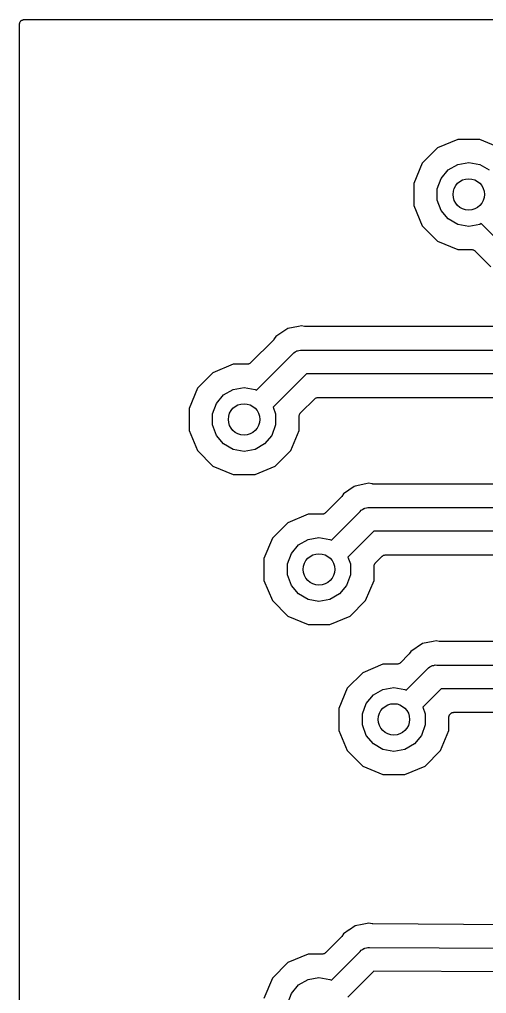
# Model space of a CAD drawing. Extents: x 64 to 244, y -149 to -41.
# Drawn here: x 64.14 to 76.02, y -66.02 to -41.27 of the extents above; entities that cross this region are included whole.
import ezdxf

# ---------------------------------------------------------------- set-up
doc = ezdxf.new("R2010")
doc.units = 0
doc.header["$MEASUREMENT"] = 0
doc.layers.add('BLACK', color=7, linetype='CONTINUOUS')

msp = doc.modelspace()

# ---------------------------------------------------------------- linework, layer by layer
at = {"layer": 'BLACK', "linetype": 'CONTINUOUS'}
for p, q in [((64.1592, -41.33), (64.1647, -41.3204)), ((64.1647, -41.3204), (64.1732, -41.3132)), ((64.1732, -41.3132), (64.1804, -41.3047)), ((64.1804, -41.3047), (64.19, -41.2992)), ((64.19, -41.2992), (64.1985, -41.292)), ((64.1985, -41.292), (64.2089, -41.2882)), ((64.2089, -41.2882), (64.2186, -41.2827)), ((64.2186, -41.2827), (64.2295, -41.2807)), ((64.2295, -41.2807), (64.2399, -41.2769)), ((64.2399, -41.2769), (64.2511, -41.2769)), ((64.2511, -41.2769), (64.262, -41.275)), ((64.262, -41.275), (130.048, -41.275)), ((64.135, -41.402), (64.1369, -41.3911)), ((64.135, -148.463), (64.135, -41.402)), ((64.1369, -41.3799), (64.1407, -41.3695)), ((64.1369, -41.3911), (64.1369, -41.3799)), ((64.1407, -41.3695), (64.1427, -41.3586)), ((64.1427, -41.3586), (64.1482, -41.3489)), ((64.1482, -41.3489), (64.152, -41.3385)), ((64.152, -41.3385), (64.1592, -41.33)), ((74.772, -44.5331), (74.3781, -44.927)), ((75.2865, -44.32), (74.772, -44.5331)), ((75.8435, -44.32), (75.2865, -44.32)), ((76.358, -44.5331), (75.8435, -44.32)), ((74.3781, -44.927), (74.165, -45.4415)), ((75.0428, -45.0977), (75.2872, -44.9566)), ((75.2872, -44.9566), (75.565, -44.9077)), ((75.565, -44.9077), (75.8428, -44.9566)), ((75.8428, -44.9566), (76.0872, -45.0977)), ((74.8615, -45.3138), (75.0428, -45.0977)), ((74.165, -45.4415), (74.165, -45.9985)), ((74.765, -45.5789), (74.8615, -45.3138)), ((74.765, -45.8611), (74.765, -45.5789)), ((74.165, -45.9985), (74.3781, -46.513)), ((74.8615, -46.1262), (74.765, -45.8611)), ((75.0428, -46.3423), (74.8615, -46.1262)), ((74.3781, -46.513), (74.772, -46.9069)), ((75.2872, -46.4834), (75.0428, -46.3423)), ((75.565, -46.5323), (75.2872, -46.4834)), ((75.8428, -46.4834), (75.565, -46.5323)), ((75.8817, -46.4609), (75.8428, -46.4834)), ((76.6136, -47.1929), (75.8817, -46.4609)), ((74.772, -46.9069), (75.2865, -47.12)), ((75.2865, -47.12), (75.6396, -47.12)), ((75.6396, -47.12), (75.6451, -47.121)), ((75.6451, -47.121), (75.6507, -47.1205)), ((75.6507, -47.1205), (75.6667, -47.1248)), ((75.6667, -47.1248), (75.683, -47.1277)), ((75.683, -47.1277), (75.6879, -47.1305)), ((75.6879, -47.1305), (75.6933, -47.1319)), ((75.6933, -47.1319), (75.7069, -47.1414)), ((75.7069, -47.1414), (75.7212, -47.1497)), ((75.7212, -47.1497), (75.7248, -47.154)), ((75.7248, -47.154), (75.7294, -47.1572)), ((75.7294, -47.1572), (76.1271, -47.5549)), ((70.9588, -49.1272), (70.6611, -49.3261)), ((71.2336, -49.0726), (70.9588, -49.1272)), ((71.31, -49.0574), (71.2336, -49.0726)), ((71.2336, -49.0726), (71.2336, -49.0726)), ((71.3864, -49.0726), (71.31, -49.0574)), ((71.3989, -49.0728), (71.3864, -49.0726)), ((71.4111, -49.075), (71.3989, -49.0728)), ((85.4526, -49.075), (71.4111, -49.075)), ((70.6021, -49.4101), (70.0144, -49.9978)), ((70.6092, -49.3999), (70.6021, -49.4101)), ((70.6179, -49.3909), (70.6092, -49.3999)), ((70.6611, -49.3261), (70.6179, -49.3909)), ((71.1142, -49.7416), (71.1487, -49.7217)), ((71.1487, -49.7217), (71.1813, -49.6989)), ((71.1813, -49.6989), (71.1942, -49.6954)), ((71.1942, -49.6954), (71.2058, -49.6887)), ((71.2058, -49.6887), (71.245, -49.6818)), ((71.245, -49.6818), (71.2834, -49.6715)), ((71.2834, -49.6715), (71.3231, -49.675)), ((71.3231, -49.675), (85.8484, -49.675)), ((70.1667, -50.6941), (71.0886, -49.7721)), ((71.0886, -49.7721), (71.1142, -49.7416)), ((69.5715, -50.035), (69.057, -50.2481)), ((69.9246, -50.035), (69.5715, -50.035)), ((69.9301, -50.034), (69.9246, -50.035)), ((69.9357, -50.0345), (69.9301, -50.034)), ((69.9517, -50.0302), (69.9357, -50.0345)), ((69.968, -50.0273), (69.9517, -50.0302)), ((69.9729, -50.0245), (69.968, -50.0273)), ((69.9783, -50.0231), (69.9729, -50.0245)), ((69.9919, -50.0136), (69.9783, -50.0231)), ((70.0062, -50.0053), (69.9919, -50.0136)), ((70.0098, -50.001), (70.0062, -50.0053)), ((70.0144, -49.9978), (70.0098, -50.001)), ((69.057, -50.2481), (68.6631, -50.642)), ((71.4343, -50.275), (70.5874, -51.1219)), ((85.7173, -50.275), (71.4343, -50.275)), ((68.6631, -50.642), (68.45, -51.1565)), ((69.3278, -50.8127), (69.5722, -50.6716)), ((69.5722, -50.6716), (69.85, -50.6227)), ((69.85, -50.6227), (70.1278, -50.6716)), ((70.1278, -50.6716), (70.1667, -50.6941)), ((69.1465, -51.0288), (69.3278, -50.8127)), ((71.2872, -51.2706), (71.6456, -50.9122)), ((71.6456, -50.9122), (71.6502, -50.909)), ((71.6502, -50.909), (71.6538, -50.9047)), ((71.6538, -50.9047), (71.6681, -50.8964)), ((71.6681, -50.8964), (71.6817, -50.8869)), ((71.6817, -50.8869), (71.6871, -50.8855)), ((71.6871, -50.8855), (71.692, -50.8827)), ((71.692, -50.8827), (71.7083, -50.8798)), ((71.7083, -50.8798), (71.7243, -50.8755)), ((71.7243, -50.8755), (71.7299, -50.876)), ((71.7299, -50.876), (71.7354, -50.875)), ((71.7354, -50.875), (85.3975, -50.875)), ((68.45, -51.1565), (68.45, -51.7135)), ((69.05, -51.2939), (69.1465, -51.0288)), ((70.5874, -51.1219), (70.65, -51.2939)), ((69.05, -51.5761), (69.05, -51.2939)), ((70.65, -51.2939), (70.65, -51.5761)), ((71.25, -51.3604), (71.251, -51.3549)), ((71.25, -51.7135), (71.25, -51.3604)), ((71.2505, -51.3493), (71.2548, -51.3333)), ((71.251, -51.3549), (71.2505, -51.3493)), ((71.2548, -51.3333), (71.2577, -51.317)), ((71.2577, -51.317), (71.2605, -51.3121)), ((71.2605, -51.3121), (71.2619, -51.3067)), ((71.2619, -51.3067), (71.2714, -51.2931)), ((71.2714, -51.2931), (71.2797, -51.2788)), ((71.2797, -51.2788), (71.284, -51.2752)), ((71.284, -51.2752), (71.2872, -51.2706)), ((69.1465, -51.8412), (69.05, -51.5761)), ((70.65, -51.5761), (70.5535, -51.8412)), ((68.45, -51.7135), (68.6631, -52.228)), ((69.3278, -52.0573), (69.1465, -51.8412)), ((70.5535, -51.8412), (70.3722, -52.0573)), ((71.0369, -52.228), (71.25, -51.7135)), ((69.5722, -52.1984), (69.3278, -52.0573)), ((69.85, -52.2473), (69.5722, -52.1984)), ((70.1278, -52.1984), (69.85, -52.2473)), ((70.3722, -52.0573), (70.1278, -52.1984)), ((68.6631, -52.228), (69.057, -52.6219)), ((70.643, -52.6219), (71.0369, -52.228)), ((69.057, -52.6219), (69.5715, -52.835)), ((70.1285, -52.835), (70.643, -52.6219)), ((69.5715, -52.835), (70.1285, -52.835)), ((72.6519, -53.1419), (72.3761, -53.3261)), ((72.6738, -53.1272), (72.6519, -53.1419)), ((72.6519, -53.1419), (72.6519, -53.1419)), ((72.9486, -53.0726), (72.6738, -53.1272)), ((73.025, -53.0574), (72.9486, -53.0726)), ((73.1014, -53.0726), (73.025, -53.0574)), ((73.1139, -53.0728), (73.1014, -53.0726)), ((73.1261, -53.075), (73.1139, -53.0728)), ((84.4825, -53.075), (73.1261, -53.075)), ((72.3171, -53.4101), (71.9194, -53.8078)), ((72.3242, -53.3999), (72.3171, -53.4101)), ((72.3329, -53.3909), (72.3242, -53.3999)), ((72.3761, -53.3261), (72.3329, -53.3909)), ((72.9092, -53.6954), (72.9208, -53.6887)), ((72.9208, -53.6887), (72.96, -53.6818)), ((72.96, -53.6818), (72.9984, -53.6715)), ((72.9984, -53.6715), (73.0381, -53.675)), ((73.0381, -53.675), (84.8728, -53.675)), ((71.4765, -53.845), (70.962, -54.0581)), ((71.8296, -53.845), (71.4765, -53.845)), ((71.8351, -53.844), (71.8296, -53.845)), ((71.8407, -53.8445), (71.8351, -53.844)), ((71.8567, -53.8402), (71.8407, -53.8445)), ((71.873, -53.8373), (71.8567, -53.8402)), ((71.8779, -53.8345), (71.873, -53.8373)), ((71.8833, -53.8331), (71.8779, -53.8345)), ((71.8969, -53.8236), (71.8833, -53.8331)), ((71.9112, -53.8153), (71.8969, -53.8236)), ((71.9148, -53.811), (71.9112, -53.8153)), ((71.9194, -53.8078), (71.9148, -53.811)), ((72.0717, -54.5041), (72.8036, -53.7721)), ((72.8036, -53.7721), (72.8292, -53.7416)), ((72.8292, -53.7416), (72.8637, -53.7217)), ((72.8637, -53.7217), (72.8963, -53.6989)), ((72.8963, -53.6989), (72.9092, -53.6954)), ((70.962, -54.0581), (70.5681, -54.452)), ((71.4772, -54.4816), (71.755, -54.4327)), ((71.755, -54.4327), (72.0328, -54.4816)), ((73.1493, -54.275), (72.4924, -54.9319)), ((84.8728, -54.275), (73.1493, -54.275)), ((70.5681, -54.452), (70.355, -54.9665)), ((71.0515, -54.8388), (71.2328, -54.6227)), ((71.2328, -54.6227), (71.4772, -54.4816)), ((72.0328, -54.4816), (72.0717, -54.5041)), ((70.955, -55.1039), (71.0515, -54.8388)), ((73.1922, -55.0806), (73.3606, -54.9122)), ((73.3606, -54.9122), (73.3652, -54.909)), ((73.3652, -54.909), (73.3688, -54.9047)), ((73.3688, -54.9047), (73.3831, -54.8964)), ((73.3831, -54.8964), (73.3967, -54.8869)), ((73.3967, -54.8869), (73.4021, -54.8855)), ((73.4021, -54.8855), (73.407, -54.8827)), ((73.407, -54.8827), (73.4233, -54.8798)), ((73.4233, -54.8798), (73.4393, -54.8755)), ((73.4393, -54.8755), (73.4449, -54.876)), ((73.4449, -54.876), (73.4504, -54.875)), ((73.4504, -54.875), (79.9985, -54.875)), ((70.355, -54.9665), (70.355, -55.5235)), ((70.955, -55.3861), (70.955, -55.1039)), ((72.4924, -54.9319), (72.555, -55.1039)), ((72.555, -55.1039), (72.555, -55.3861)), ((73.155, -55.1704), (73.156, -55.1649)), ((73.155, -55.5235), (73.155, -55.1704)), ((73.1555, -55.1593), (73.1598, -55.1433)), ((73.156, -55.1649), (73.1555, -55.1593)), ((73.1598, -55.1433), (73.1627, -55.127)), ((73.1627, -55.127), (73.1655, -55.1221)), ((73.1655, -55.1221), (73.1669, -55.1167)), ((73.1669, -55.1167), (73.1764, -55.1031)), ((73.1764, -55.1031), (73.1847, -55.0888)), ((73.1847, -55.0888), (73.189, -55.0852)), ((73.189, -55.0852), (73.1922, -55.0806)), ((71.0515, -55.6512), (70.955, -55.3861)), ((72.555, -55.3861), (72.4585, -55.6512)), ((70.355, -55.5235), (70.5681, -56.038)), ((71.2328, -55.8673), (71.0515, -55.6512)), ((72.4585, -55.6512), (72.2772, -55.8673)), ((72.9419, -56.038), (73.155, -55.5235)), ((71.4772, -56.0084), (71.2328, -55.8673)), ((72.2772, -55.8673), (72.0328, -56.0084)), ((70.5681, -56.038), (70.962, -56.4319)), ((71.755, -56.0573), (71.4772, -56.0084)), ((72.0328, -56.0084), (71.755, -56.0573)), ((72.548, -56.4319), (72.9419, -56.038)), ((70.962, -56.4319), (71.4765, -56.645)), ((71.4765, -56.645), (72.0335, -56.645)), ((72.0335, -56.645), (72.548, -56.4319)), ((74.3888, -57.1272), (74.0911, -57.3261)), ((74.6636, -57.0726), (74.3888, -57.1272)), ((74.74, -57.0574), (74.6636, -57.0726)), ((74.6636, -57.0726), (74.6636, -57.0726)), ((74.8164, -57.0726), (74.74, -57.0574)), ((74.8289, -57.0728), (74.8164, -57.0726)), ((74.8411, -57.075), (74.8289, -57.0728)), ((80.1885, -57.075), (74.8411, -57.075)), ((74.0392, -57.3999), (74.0321, -57.4101)), ((74.0479, -57.3909), (74.0392, -57.3999)), ((74.0911, -57.3261), (74.0479, -57.3909)), ((73.7617, -57.6502), (73.7457, -57.6545)), ((73.778, -57.6473), (73.7617, -57.6502)), ((73.7829, -57.6445), (73.778, -57.6473)), ((73.7883, -57.6431), (73.7829, -57.6445)), ((73.8019, -57.6336), (73.7883, -57.6431)), ((73.8162, -57.6253), (73.8019, -57.6336)), ((73.8198, -57.621), (73.8162, -57.6253)), ((73.8244, -57.6178), (73.8198, -57.621)), ((74.0321, -57.4101), (73.8244, -57.6178)), ((72.867, -57.8681), (72.4731, -58.262)), ((73.3815, -57.655), (72.867, -57.8681)), ((73.7346, -57.655), (73.3815, -57.655)), ((73.7401, -57.654), (73.7346, -57.655)), ((73.7457, -57.6545), (73.7401, -57.654)), ((73.9767, -58.3141), (74.5186, -57.7721)), ((74.5186, -57.7721), (74.5442, -57.7416)), ((74.5442, -57.7416), (74.5787, -57.7217)), ((74.5787, -57.7217), (74.6113, -57.6989)), ((74.6113, -57.6989), (74.6242, -57.6954)), ((74.6242, -57.6954), (74.6358, -57.6887)), ((74.6358, -57.6887), (74.675, -57.6818)), ((74.675, -57.6818), (74.7134, -57.6715)), ((74.7134, -57.6715), (74.7531, -57.675)), ((74.7531, -57.675), (85.8728, -57.675)), ((72.4731, -58.262), (72.26, -58.7765)), ((73.1378, -58.4327), (73.3822, -58.2916)), ((73.3822, -58.2916), (73.66, -58.2427)), ((73.66, -58.2427), (73.9378, -58.2916)), ((73.9378, -58.2916), (73.9767, -58.3141)), ((74.8643, -58.275), (74.3974, -58.7419)), ((85.8728, -58.275), (74.8643, -58.275)), ((72.9565, -58.6488), (73.1378, -58.4327)), ((72.26, -58.7765), (72.26, -59.3335)), ((72.86, -58.9139), (72.9565, -58.6488)), ((74.3974, -58.7419), (74.46, -58.9139)), ((75.1339, -58.8882), (75.1436, -58.8827)), ((75.1436, -58.8827), (75.1545, -58.8807)), ((75.1545, -58.8807), (75.1649, -58.8769)), ((75.1649, -58.8769), (75.1761, -58.8769)), ((75.1761, -58.8769), (75.187, -58.875)), ((75.187, -58.875), (85.4825, -58.875)), ((72.86, -59.1961), (72.86, -58.9139)), ((74.46, -58.9139), (74.46, -59.1961)), ((75.06, -59.002), (75.0619, -58.9911)), ((75.06, -59.3335), (75.06, -59.002)), ((75.0619, -58.9799), (75.0657, -58.9695)), ((75.0619, -58.9911), (75.0619, -58.9799)), ((75.0657, -58.9695), (75.0677, -58.9586)), ((75.0677, -58.9586), (75.0732, -58.9489)), ((75.0732, -58.9489), (75.077, -58.9385)), ((75.077, -58.9385), (75.0842, -58.93)), ((75.0842, -58.93), (75.0897, -58.9204)), ((75.0897, -58.9204), (75.0982, -58.9132)), ((75.0982, -58.9132), (75.1054, -58.9047)), ((75.1054, -58.9047), (75.115, -58.8992)), ((75.115, -58.8992), (75.1235, -58.892)), ((75.1235, -58.892), (75.1339, -58.8882)), ((72.26, -59.3335), (72.4731, -59.848)), ((72.9565, -59.4612), (72.86, -59.1961)), ((74.46, -59.1961), (74.3635, -59.4612)), ((74.8469, -59.848), (75.06, -59.3335)), ((73.1378, -59.6773), (72.9565, -59.4612)), ((74.3635, -59.4612), (74.1822, -59.6773)), ((72.4731, -59.848), (72.867, -60.2419)), ((73.3822, -59.8184), (73.1378, -59.6773)), ((73.66, -59.8673), (73.3822, -59.8184)), ((73.9378, -59.8184), (73.66, -59.8673)), ((74.1822, -59.6773), (73.9378, -59.8184)), ((74.453, -60.2419), (74.8469, -59.848)), ((72.867, -60.2419), (73.3815, -60.455)), ((73.9385, -60.455), (74.453, -60.2419)), ((73.3815, -60.455), (73.9385, -60.455)), ((72.6759, -64.3019), (72.5272, -64.4012)), ((72.8513, -64.2679), (72.6759, -64.3019)), ((72.8516, -64.2678), (72.8513, -64.2679)), ((72.8519, -64.2678), (72.8516, -64.2678)), ((73.025, -64.2334), (72.8519, -64.2678)), ((73.104, -64.2491), (73.025, -64.2334)), ((73.1162, -64.2494), (73.104, -64.2491)), ((73.1281, -64.2515), (73.1162, -64.2494)), ((95.1429, -64.3659), (73.1281, -64.2515)), ((72.326, -64.5743), (72.319, -64.5842)), ((72.3344, -64.5655), (72.326, -64.5743)), ((72.3795, -64.4988), (72.3344, -64.5655)), ((72.5266, -64.4016), (72.3795, -64.4988)), ((72.5269, -64.4014), (72.5266, -64.4016)), ((72.5272, -64.4012), (72.5269, -64.4014)), ((72.319, -64.5842), (71.9194, -64.9838)), ((71.4765, -65.021), (70.962, -65.2341)), ((71.8296, -65.021), (71.4765, -65.021)), ((71.8351, -65.02), (71.8296, -65.021)), ((71.8407, -65.0205), (71.8351, -65.02)), ((71.8567, -65.0162), (71.8407, -65.0205)), ((71.873, -65.0133), (71.8567, -65.0162)), ((71.8779, -65.0105), (71.873, -65.0133)), ((71.8833, -65.0091), (71.8779, -65.0105)), ((71.8969, -64.9996), (71.8833, -65.0091)), ((71.9112, -64.9913), (71.8969, -64.9996)), ((71.9148, -64.987), (71.9112, -64.9913)), ((71.9194, -64.9838), (71.9148, -64.987)), ((72.0717, -65.6801), (72.8042, -64.9476)), ((72.8042, -64.9476), (72.8304, -64.9166)), ((72.8304, -64.9166), (72.8643, -64.8973)), ((72.8643, -64.8973), (72.8963, -64.8749)), ((72.8963, -64.8749), (72.91, -64.8712)), ((72.91, -64.8712), (72.9223, -64.8642)), ((72.9223, -64.8642), (72.9608, -64.8576)), ((72.9608, -64.8576), (72.9984, -64.8475)), ((72.9984, -64.8475), (73.0389, -64.8511)), ((73.0389, -64.8511), (121.796, -65.1044)), ((70.962, -65.2341), (70.5681, -65.628)), ((73.1486, -65.4516), (72.4924, -66.1079)), ((121.906, -65.7049), (73.1486, -65.4516)), ((70.5681, -65.628), (70.355, -66.1425)), ((71.0515, -66.0148), (71.2328, -65.7987)), ((71.2328, -65.7987), (71.4772, -65.6576)), ((71.4772, -65.6576), (71.755, -65.6087)), ((71.755, -65.6087), (72.0328, -65.6576)), ((72.0328, -65.6576), (72.0717, -65.6801)), ((70.955, -66.2799), (71.0515, -66.0148))]:
    msp.add_line(p, q, dxfattribs=at)
at = {"layer": 'BLACK'}
for centre in [(75.565, -45.72), (69.85, -51.435), (71.755, -55.245), (73.66, -59.055)]:
    msp.add_circle(centre, 0.4, dxfattribs=at)

doc.saveas('drawing.dxf')
